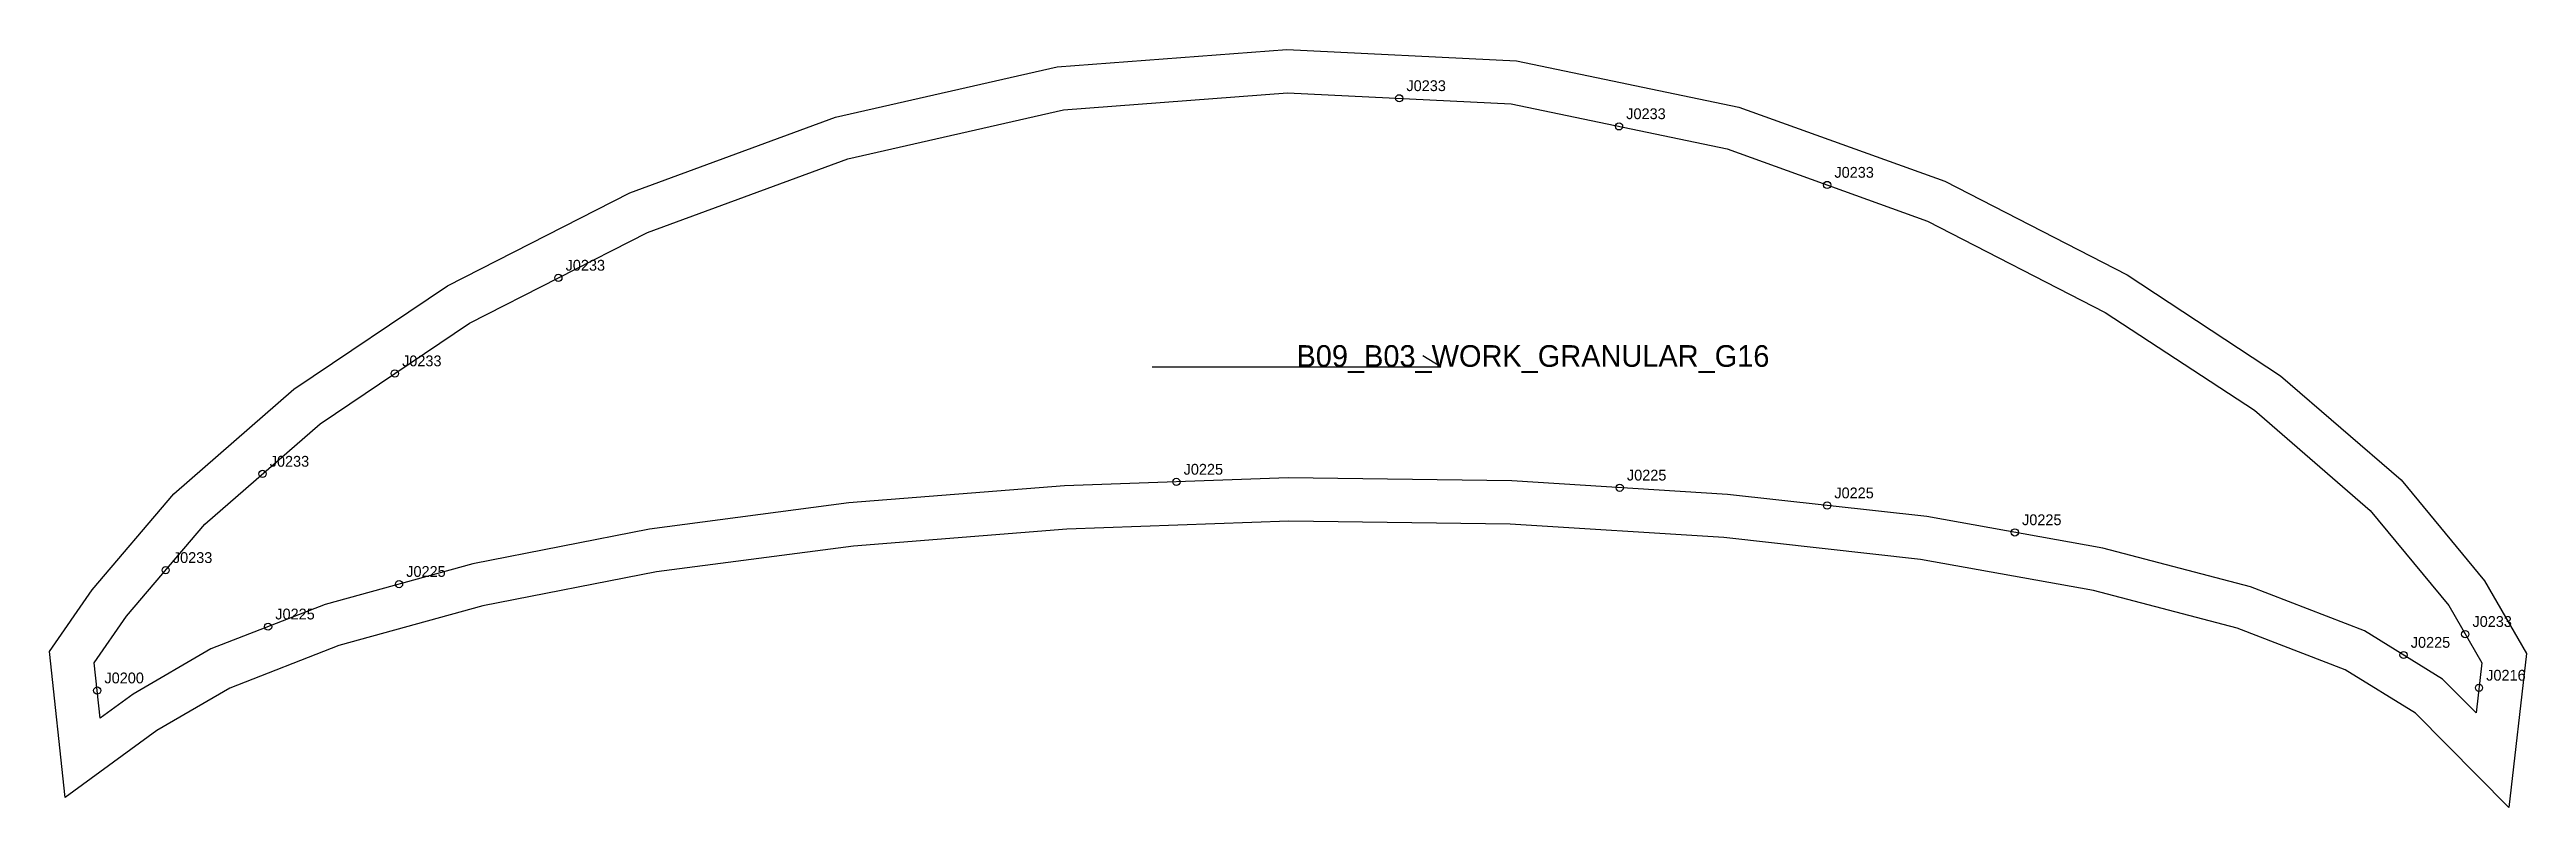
# Model space of a CAD drawing. Header units: millimetres. Extents: x -12 to 674, y -40 to 170.
import ezdxf

# ---------------------------------------------------------------- set-up
doc = ezdxf.new("R2010")
doc.units = ezdxf.units.MM
for name, color, linetype in [('CUT', 1, 'Continuous'), ('GRAIN', 3, 'Continuous'), ('LABEL', 7, 'Continuous'), ('NOTCH', 2, 'Continuous'), ('SEW', 5, 'Continuous')]:
    doc.layers.add(name, color=color, linetype=linetype)

msp = doc.modelspace()

# ---------------------------------------------------------------- linework, layer by layer
at = {"layer": 'CUT'}
msp.add_lwpolyline([(-12.4, 3.17), (-0.58, 20.24), (22.06, 46.92), (55.34, 75.87), (97.9, 104.54), (148.51, 130.41), (205.47, 151.33), (266.93, 165.29), (330.58, 170.14), (394.3, 167.02), (455.9, 154.14), (512.99, 133.59), (563.53, 107.6), (606.1, 79.64), (639.5, 50.72), (662.59, 22.78), (674.26, 2.57), (669.4, -40.14), (643.49, -13.98), (624, -1.93), (594.03, 9.62), (554.25, 20.07), (506.3, 28.68), (451.72, 34.74), (392.56, 38.45), (331.13, 39.3), (269.66, 37.1), (210.48, 32.4), (155.84, 25.2), (107.68, 15.77), (67.82, 4.81), (37.58, -6.99), (17.33, -18.8), (-8.11, -37.36), (-12.4, 3.17)], close=True, dxfattribs=at)
at = {"layer": 'GRAIN'}
for p, q in [((373.28, 82.12), (368.28, 85.12)), ((293.28, 82.12), (373.28, 82.12))]:
    msp.add_line(p, q, dxfattribs=at)
at = {"layer": 'NOTCH'}
for centre in [(361.76, 156.6), (422.7, 148.82), (480.41, 132.56), (128.66, 106.79), (83.33, 80.26), (46.64, 52.4), (299.99, 50.19), (422.89, 48.57), (480.39, 43.63), (532.43, 36.18), (19.79, 25.69), (84.48, 21.84), (48.19, 10.03), (657.29, 7.96), (640.19, 2.17), (0.82, -7.7), (661.1, -6.95)]:
    msp.add_circle(centre, 1, dxfattribs=at)
at = {"layer": 'SEW'}
msp.add_lwpolyline([(0, 0), (8.95, 12.92), (30.62, 38.47), (62.66, 66.33), (104, 94.19), (153.33, 119.4), (208.88, 139.8), (268.72, 153.39), (330.75, 158.12), (392.77, 155.08), (452.63, 142.57), (508.19, 122.56), (557.48, 97.22), (598.85, 70.05), (630.89, 42.3), (652.7, 15.91), (661.89, 0), (660.31, -13.9), (651.02, -4.52), (629.35, 8.87), (597.73, 21.05), (556.84, 31.8), (508.03, 40.56), (452.76, 46.7), (393.02, 50.45), (331, 51.3), (268.97, 49.08), (209.22, 44.34), (153.9, 37.04), (104.93, 27.46), (64.03, 16.21), (32.34, 3.84), (10.76, -8.74), (1.63, -15.4)], close=True, dxfattribs=at)

# ---------------------------------------------------------------- texts
at = {"layer": 'LABEL'}
for s, height, p in [('J0233', 3, (363.76, 158.6)), ('J0233', 3, (424.7, 150.82)), ('J0233', 3, (482.41, 134.56)), ('J0233', 3, (130.66, 108.79)), ('J0233', 3, (85.33, 82.26)), ('B09_B03_WORK_GRANULAR_G16', 6, (333.28, 82.12)), ('J0233', 3, (48.64, 54.4)), ('J0225', 3, (301.99, 52.19)), ('J0225', 3, (424.89, 50.57)), ('J0225', 3, (482.39, 45.63)), ('J0225', 3, (534.43, 38.18)), ('J0233', 3, (21.79, 27.69)), ('J0225', 3, (86.48, 23.84)), ('J0225', 3, (50.19, 12.03)), ('J0225', 3, (642.19, 4.17)), ('J0233', 3, (659.29, 9.96)), ('J0200', 3, (2.82, -5.7)), ('J0216', 3, (663.1, -4.95))]:
    msp.add_text(s, height=height, dxfattribs=at).set_placement(p)

doc.saveas('drawing.dxf')
